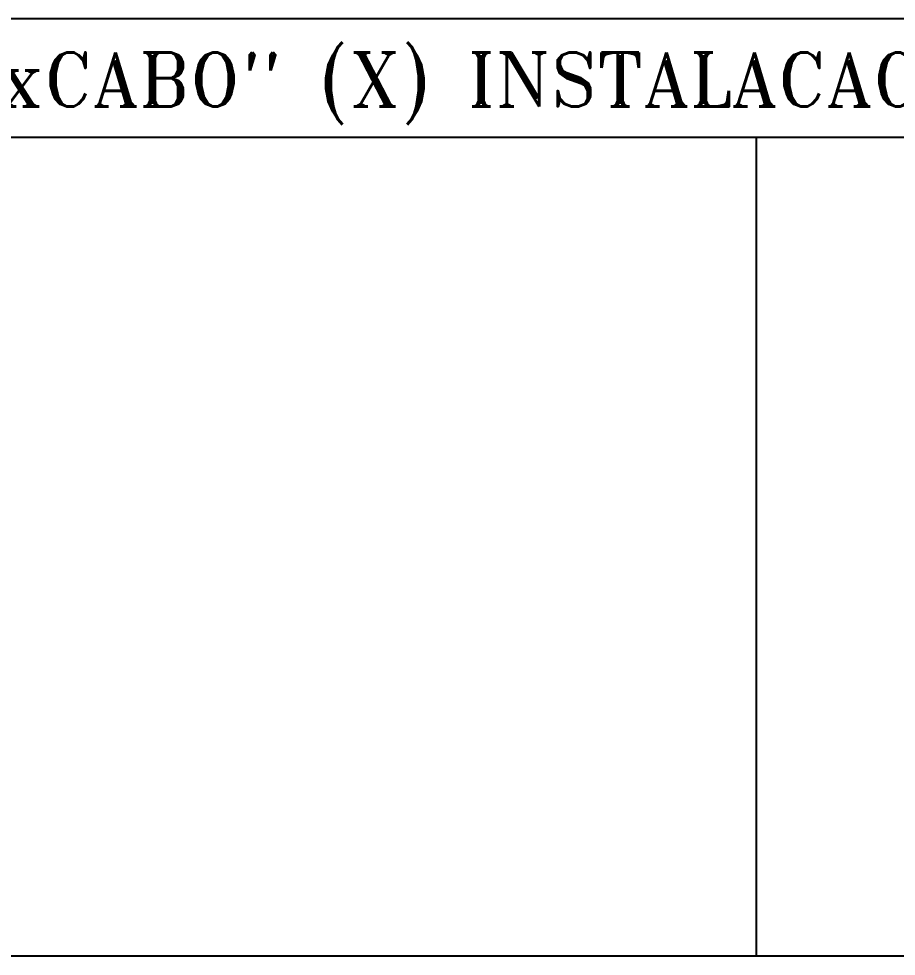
# Model space of a CAD drawing. Extents: x -1836 to 8857, y -4220 to 3051.
# Drawn here: x 7613.2 to 7808.1, y 1993.1 to 2201.5 of the extents above; entities that cross this region are included whole.
import ezdxf

# ---------------------------------------------------------------- set-up
doc = ezdxf.new("R2010")
doc.units = 0
doc.header["$MEASUREMENT"] = 0
for name, color, linetype in [('15', 1, 'CONTINUOUS'), ('25', 2, 'CONTINUOUS'), ('30', 3, 'CONTINUOUS')]:
    doc.layers.add(name, color=color, linetype=linetype)
doc.styles.add('ROMANTICBOLD', font='ROMANT.SHX', dxfattribs={"height": 10})

msp = doc.modelspace()

# ---------------------------------------------------------------- linework, layer by layer
at = {"layer": '15'}
msp.add_line((7777.01, 2175.08), (7777.01, 1993.07), dxfattribs=at)
at = {"layer": '25', "color": 2}
for p, q in [((8293.01, 2201.48), (7369.01, 2201.48)), ((8293.01, 2175.08), (7369.01, 2175.08)), ((8293.01, 1993.07), (7369.01, 1993.07))]:
    msp.add_line(p, q, dxfattribs=at)

# ---------------------------------------------------------------- texts
at = {"layer": '30', "style": 'ROMANTICBOLD'}
msp.add_text('MOLDE PARA SOLDA "CABOxCABO" (X) INSTALACAO DO CABO NA HORIZONTAL', height=12, dxfattribs=at).set_placement((7379.09, 2181.99))

doc.saveas('drawing.dxf')
